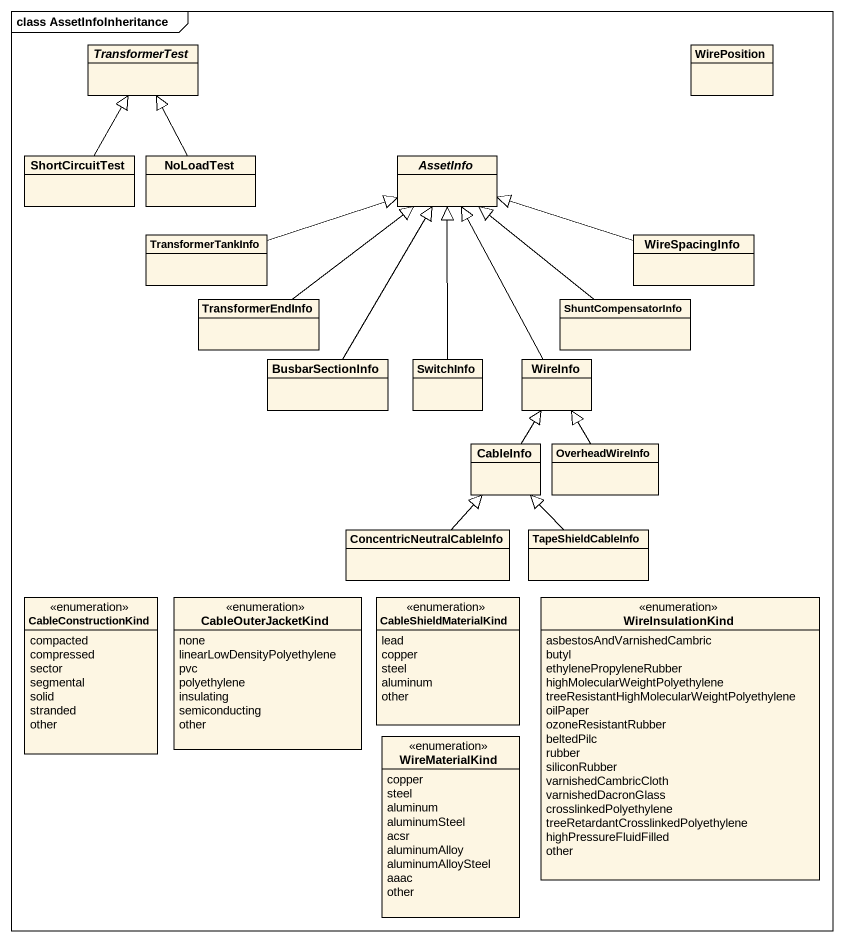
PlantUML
@startuml
mainframe class AssetInfoInheritance
hide circle
hide empty members
abstract class TransformerTest
class WirePosition
class ShortCircuitTest
class NoLoadTest
abstract class AssetInfo
class TransformerTankInfo
class WireSpacingInfo
class TransformerEndInfo
class ShuntCompensatorInfo
class BusbarSectionInfo
class SwitchInfo
class WireInfo
class CableInfo
class OverheadWireInfo
class ConcentricNeutralCableInfo
class TapeShieldCableInfo
enum CableConstructionKind {
  compacted
  compressed
  sector
  segmental
  solid
  stranded
  other
}
enum CableOuterJacketKind {
  none
  linearLowDensityPolyethylene
  pvc
  polyethylene
  insulating
  semiconducting
  other
}
enum CableShieldMaterialKind {
  lead
  copper
  steel
  aluminum
  other
}
enum WireInsulationKind {
  asbestosAndVarnishedCambric
  butyl
  ethylenePropyleneRubber
  highMolecularWeightPolyethylene
  treeResistantHighMolecularWeightPolyethylene
  oilPaper
  ozoneResistantRubber
  beltedPilc
  rubber
  siliconRubber
  varnishedCambricCloth
  varnishedDacronGlass
  crosslinkedPolyethylene
  treeRetardantCrosslinkedPolyethylene
  highPressureFluidFilled
  other
}
enum WireMaterialKind {
  copper
  steel
  aluminum
  aluminumSteel
  acsr
  aluminumAlloy
  aluminumAlloySteel
  aaac
  other
}
ShortCircuitTest -up-|> TransformerTest
NoLoadTest -up-|> TransformerTest
TransformerTankInfo -right-|> AssetInfo
WireSpacingInfo -left-|> AssetInfo
TransformerEndInfo -up-|> AssetInfo
ShuntCompensatorInfo -up-|> AssetInfo
BusbarSectionInfo -up-|> AssetInfo
SwitchInfo -up-|> AssetInfo
WireInfo -up-|> AssetInfo
CableInfo -up-|> WireInfo
OverheadWireInfo -up-|> WireInfo
ConcentricNeutralCableInfo -up-|> CableInfo
TapeShieldCableInfo -up-|> CableInfo
@enduml
